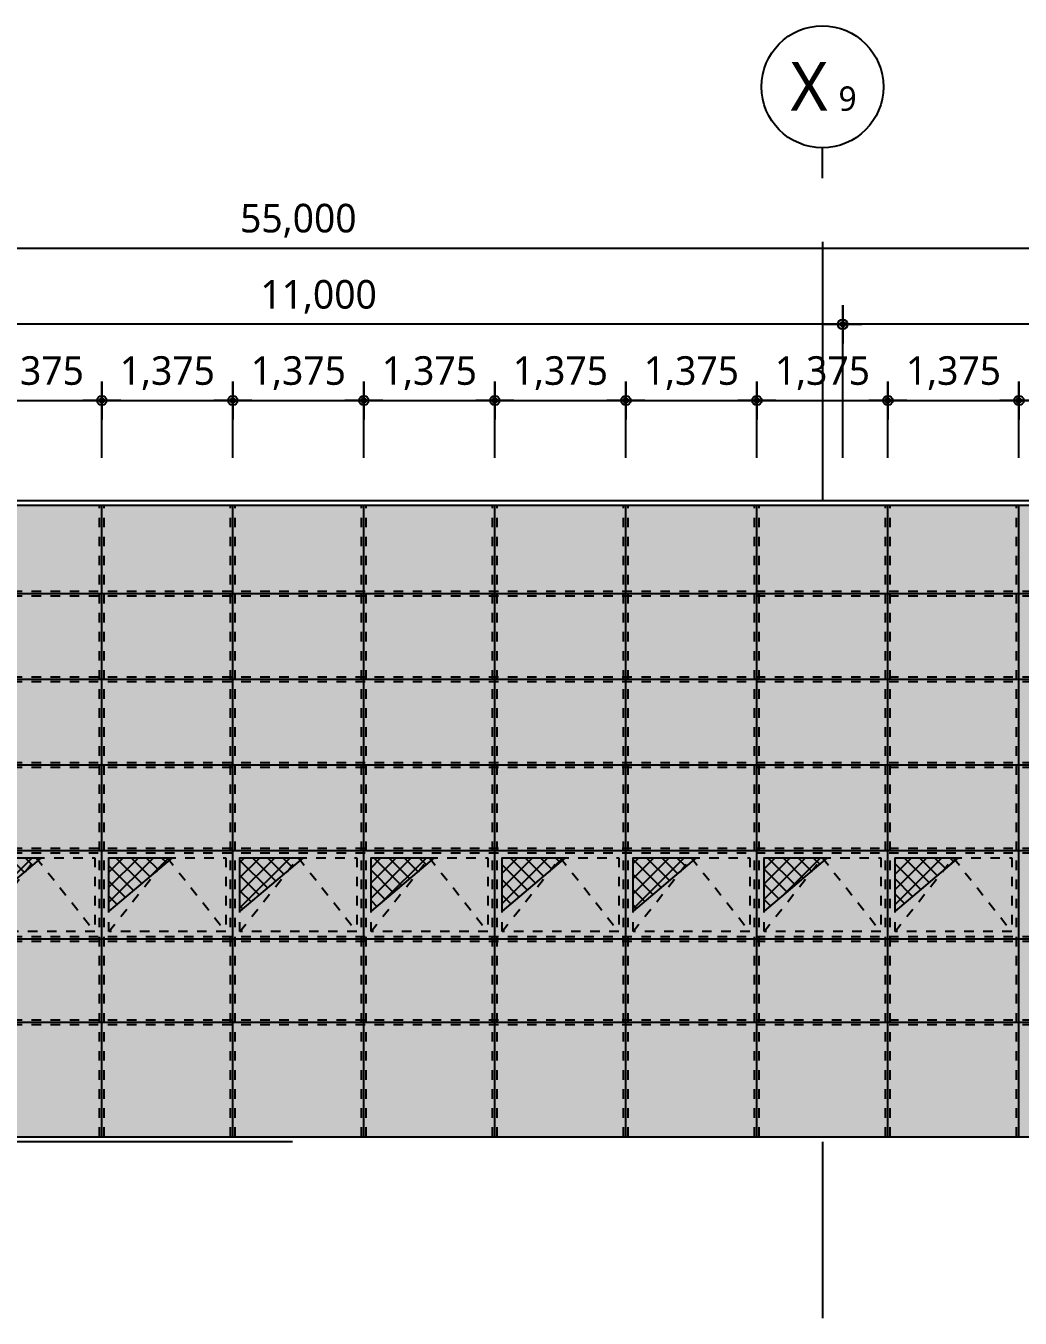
# Model space of a CAD drawing. Header units: millimetres. Extents: x 37653813 to 38677796, y 586285 to 874285.
# Drawn here: x 38635877 to 38646312, y 610018 to 623585 of the extents above; entities that cross this region are included whole.
import ezdxf
from ezdxf.enums import TextEntityAlignment as Align
from ezdxf.xclip import XClip

# ---------------------------------------------------------------- set-up
doc = ezdxf.new("R2010")
doc.units = ezdxf.units.MM
doc.header["$LTSCALE"] = 1000
doc.header["$MEASUREMENT"] = 0
doc.header["$XCLIPFRAME"] = 0
doc.header["$PDSIZE"] = -10
doc.linetypes.add('CENTER', pattern=[2, 1.25, -0.25, 0.25, -0.25])
doc.linetypes.add('HIDDEN', pattern=[2, 1, -1])
doc.layers.get('0').update_dxf_attribs({"linetype": 'CONTINUOUS'})
doc.layers.get('Defpoints').update_dxf_attribs({"color": 161, "linetype": 'CONTINUOUS'})
for name, color, linetype in [('CEN(ST)', 1, 'CENTER'), ('dim0', 7, 'CONTINUOUS'), ('hatch', 8, 'CONTINUOUS'), ('SYM(AXIS)', 7, 'CONTINUOUS'), ('TEXT(AXIS)', 2, 'CONTINUOUS'), ('WIN(커튼월)_외부', 4, 'CONTINUOUS'), ('WIN(커튼월_HID)_외부', 252, 'HIDDEN'), ('WIN_3(커튼월)_외부', 252, 'HIDDEN')]:
    doc.layers.add(name, color=color, linetype=linetype)
doc.layers.add('먹-WIN(커튼월)', color=7, linetype='CONTINUOUS', true_color=0xe0f2ff)
doc.styles.add('나눔바른고딕', font='NanumBarunGothic.ttf')
doc.dimstyles.new('A1-100', dxfattribs={"dimtxt": 3, "dimasz": 1, "dimexe": 2, "dimexo": 2, "dimgap": 1, "dimtad": 1, "dimdec": 0, "dimzin": 12, "dimdsep": 46, "dimlunit": 6, "dimtxsty": '나눔바른고딕', "dimblk1": 'DIMDOT', "dimblk2": 'DIMDOT', "dimsah": 1, "dimcen": -1, "dimdle": 2, "dimclrd": 256, "dimclre": 256, "dimclrt": 3, "dimadec": 0, "dimazin": 0, "dimtfac": 1, "dimtdec": 0, "dimtix": 1, "dimtmove": 2, "dimatfit": 3, "dimldrblk": 'DIMDOT', "dimfxl": 1, "dimtvp": 1, "dimtolj": 1, "dimtzin": 12, "dimlwd": -1, "dimlwe": -1, "dimarcsym": 0})

# ---------------------------------------------------------------- blocks, each defined once
blk = doc.blocks.new('DIMDOT')
at = {"linetype": 'Continuous'}
for p, q in [((0, -2), (0, 2)), ((-2, 0), (2, 0))]:
    blk.add_line(p, q, dxfattribs=at)
for radius in [0.5, 0.25]:
    blk.add_circle((0, 0), radius, dxfattribs=at)
blk = doc.blocks.new('*D298')
at = {"layer": 'Defpoints', "color": 0, "transparency": 16777216}
for p in [(38666236.51168856, 621251.6939037293), (38611236.51168855, 618851.693903728), (38666236.51168856, 618851.693903728)]:
    blk.add_point(p, dxfattribs=at)
at = {"layer": 'dim0', "transparency": 16777216}
for p, q in [((38611236.51168855, 619051.693903728), (38611236.51168855, 621451.6939037293)), ((38666236.51168856, 619051.693903728), (38666236.51168856, 621451.6939037293)), ((38611336.51168855, 621251.6939037293), (38666136.51168856, 621251.6939037293))]:
    blk.add_line(p, q, dxfattribs=at)
at = {"layer": 'dim0', "transparency": 16777216, "xscale": 100, "yscale": 100, "zscale": 100, "rotation": 180}
blk.add_blockref('DIMDOT', (38611236.51168855, 621251.6939037293), dxfattribs=at)
at = {"layer": 'dim0', "transparency": 16777216, "xscale": 100, "yscale": 100, "zscale": 100}
blk.add_blockref('DIMDOT', (38666236.51168856, 621251.6939037293), dxfattribs=at)
at = {"layer": 'dim0', "color": 3, "transparency": 16777216, "insert": (38638736.51168856, 621539.3499370164), "char_height": 300, "attachment_point": 5, "style": '나눔바른고딕'}
blk.add_mtext('\\A1;55,000', dxfattribs=at)
blk = doc.blocks.new('*D299')
at = {"layer": 'Defpoints', "color": 0, "transparency": 16777216}
for p in [(38633449.13594546, 620451.693903728), (38633449.13594546, 618851.6939037271), (38644449.13594546, 618851.6939037277)]:
    blk.add_point(p, dxfattribs=at)
at = {"layer": 'dim0', "transparency": 16777216}
for p, q in [((38633449.13594546, 619051.6939037271), (38633449.13594546, 620651.693903728)), ((38644449.13594546, 619051.6939037277), (38644449.13594546, 620651.693903728)), ((38644349.13594546, 620451.693903728), (38633549.13594546, 620451.693903728))]:
    blk.add_line(p, q, dxfattribs=at)
at = {"layer": 'dim0', "transparency": 16777216, "xscale": 100, "yscale": 100, "zscale": 100, "rotation": 180}
blk.add_blockref('DIMDOT', (38633449.13594546, 620451.693903728), dxfattribs=at)
at = {"layer": 'dim0', "transparency": 16777216, "xscale": 100, "yscale": 100, "zscale": 100}
blk.add_blockref('DIMDOT', (38644449.13594546, 620451.693903728), dxfattribs=at)
at = {"layer": 'dim0', "color": 3, "transparency": 16777216, "insert": (38638949.13594546, 620739.3499370151), "char_height": 300, "attachment_point": 5, "style": '나눔바른고딕'}
blk.add_mtext('\\A1;11,000', dxfattribs=at)
blk = doc.blocks.new('A$C2F20087E')
at = {"layer": 'SYM(AXIS)'}
blk.add_line((600.0000756429507, -3.89362685382e-05), (600.0000756434165, 299.9999610639643), dxfattribs=at)
blk.add_circle((600.0000756429507, 899.9999610637316), 600, dxfattribs=at)
blk = doc.blocks.new('*D301')
at = {"layer": 'Defpoints', "color": 0, "transparency": 16777216}
for p in [(38644449.13594546, 620451.693903728), (38644449.13594546, 618851.6939037271), (38655449.13594547, 618851.6939037277)]:
    blk.add_point(p, dxfattribs=at)
at = {"layer": 'dim0', "transparency": 16777216}
for p, q in [((38644449.13594546, 619051.6939037271), (38644449.13594546, 620651.693903728)), ((38655449.13594547, 619051.6939037277), (38655449.13594547, 620651.693903728)), ((38655349.13594547, 620451.693903728), (38644549.13594546, 620451.693903728))]:
    blk.add_line(p, q, dxfattribs=at)
at = {"layer": 'dim0', "transparency": 16777216, "xscale": 100, "yscale": 100, "zscale": 100, "rotation": 180}
blk.add_blockref('DIMDOT', (38644449.13594546, 620451.693903728), dxfattribs=at)
at = {"layer": 'dim0', "transparency": 16777216, "xscale": 100, "yscale": 100, "zscale": 100}
blk.add_blockref('DIMDOT', (38655449.13594547, 620451.693903728), dxfattribs=at)
at = {"layer": 'dim0', "color": 3, "transparency": 16777216, "insert": (38649949.13594547, 620739.3499370151), "char_height": 300, "attachment_point": 5, "style": '나눔바른고딕'}
blk.add_mtext('\\A1;11,000', dxfattribs=at)
blk = doc.blocks.new('A$C2DB153E7')
at = {"layer": 'hatch'}
h = blk.add_hatch(dxfattribs=at)
h.set_pattern_fill('_USER', color=252, scale=112.5, angle=45, double=1, pattern_type=0)
h.set_pattern_definition([(44.99999999999999, (-5906.3366872482, -13786.875), (-79.5495128834866, 79.5495128834866), []), (135, (-5906.3366872482, -13786.875), (-79.5495128834866, -79.5495128834866), [])])
h.paths.add_polyline_path([(662.5000000037253, 0), (-7.450580596923828e-09, -562.5), (-7.450580596923828e-09, 0)])
at = {"layer": 'hatch', "color": 252}
blk.add_lwpolyline([(662.5000000037253, 0), (-7.450580596923828e-09, -562.5), (-7.450580596923828e-09, 0)], close=True, dxfattribs=at)
blk = doc.blocks.new('A$C26893fde')
blk.add_wipeout([(8126.9086349383, 7189.999418636842), (174351.90863494674, 7189.999418636347), (174351.90863494674, 459.99941864199354), (8126.9086349383, 459.9994186424592)])
at = {"layer": '먹-WIN(커튼월)', "ltscale": 0.1}
h = blk.add_hatch(dxfattribs=at)
h.set_pattern_fill('DOTS', color=254, scale=3000)
h.set_pattern_definition([(0, (-37795372.13502173, -766752.4705113305), (93.75, 187.5), [0, -187.5])])
h.paths.add_polyline_path([(174301.9086349458, 7139.999418635969), (8176.9086349383, 7139.999418636435), (8176.9086349383, 4389.999418637832), (174301.9086349458, 4389.999418637366)])
h = blk.add_hatch(dxfattribs=at)
h.set_pattern_fill('DOTS', color=256, scale=3000)
h.set_pattern_definition([(0, (-37795372.13502173, -769452.4705113304), (93.75, 187.5), [0, -187.5])])
h.paths.add_polyline_path([(174301.9086349458, 4389.999418637482), (8176.9086349383, 4389.999418637948), (8176.9086349383, 1689.999418637948), (174301.9086349458, 1689.999418637482)])
h = blk.add_hatch(dxfattribs=at)
h.set_pattern_fill('DOTS', color=254, scale=3000)
h.set_pattern_definition([(0, (-37795372.13502173, -772202.4705113296), (93.75, 187.5), [0, -187.5])])
h.paths.add_polyline_path([(174301.9086349458, 1689.9994186369), (8176.9086349383, 1689.999418637366), (8176.9086349383, 509.9994186453987), (174301.9086349458, 509.999418644933)])
at = {"layer": 'WIN(커튼월)_외부', "ltscale": 1000}
for p, q in [((8126.9086349383, 7189.999418636551), (174351.9086349458, 7189.999418636085)), ((8126.9086349383, 7189.999418636551), (174351.9086349458, 7189.999418636085)), ((8176.9086349383, 7139.999418636551), (174301.9086349458, 7139.999418636085)), ((89239.4086349383, 509.999418644933), (89239.4086349383, 7139.999418636551)), ((90614.4086349383, 509.999418644933), (90614.4086349383, 7139.999418636551)), ((91989.4086349383, 509.999418644933), (91989.4086349383, 7139.999418636551)), ((93364.4086349383, 509.999418644933), (93364.4086349383, 7139.999418636551)), ((94739.4086349383, 509.999418644933), (94739.4086349383, 7139.999418636551)), ((96114.4086349383, 509.999418644933), (96114.4086349383, 7139.999418636551)), ((97489.4086349383, 509.999418644933), (97489.4086349383, 7139.999418636551)), ((98864.4086349383, 509.999418644933), (98864.4086349383, 7139.999418636551)), ((8176.9086349383, 6214.999418638414), (174251.9086349458, 6214.999418637948)), ((8176.9086349383, 6214.999418638414), (174251.9086349458, 6214.999418637948)), ((8176.9086349383, 6214.999418638414), (174251.9086349458, 6214.999418637948)), ((8176.9086349383, 6214.999418638414), (174251.9086349458, 6214.999418637948)), ((8176.9086349383, 5314.999418638414), (174251.9086349458, 5314.999418637948)), ((8176.9086349383, 5314.999418638414), (174251.9086349458, 5314.999418637948)), ((8176.9086349383, 5314.999418638414), (174251.9086349458, 5314.999418637948)), ((8176.9086349383, 5314.999418638414), (174251.9086349458, 5314.999418637948)), ((8176.9086349383, 4414.999418638414), (174251.9086349458, 4414.999418637948)), ((8176.9086349383, 4414.999418638414), (174251.9086349458, 4414.999418637948)), ((8176.9086349383, 4414.999418638414), (174251.9086349458, 4414.999418637948)), ((8176.9086349383, 4414.999418638414), (174251.9086349458, 4414.999418637948)), ((8176.9086349383, 3514.999418638414), (174251.9086349458, 3514.999418637948)), ((8176.9086349383, 2589.999418638414), (174251.9086349458, 2589.999418637948)), ((8176.9086349383, 1714.999418638414), (174251.9086349458, 1714.999418637948)), ((8126.9086349383, 459.9994186458644), (174351.9086349458, 459.9994186453987)), ((8176.9086349383, 509.999418644933), (174301.9086349458, 509.9994186453987))]:
    blk.add_line(p, q, dxfattribs=at)
at = {"layer": 'WIN(커튼월_HID)_외부', "ltscale": 0.1}
for p, q in [((89214.4086349383, 509.999418644933), (89214.4086349383, 7139.999418636551)), ((89264.4086349383, 509.999418644933), (89264.4086349383, 7139.999418636551)), ((90589.4086349383, 509.999418644933), (90589.4086349383, 7139.999418636551)), ((90639.4086349383, 509.999418644933), (90639.4086349383, 7139.999418636551)), ((91964.4086349383, 509.999418644933), (91964.4086349383, 7139.999418636551)), ((92014.4086349383, 509.999418644933), (92014.4086349383, 7139.999418636551)), ((93339.4086349383, 509.999418644933), (93339.4086349383, 7139.999418636551)), ((93389.4086349383, 509.999418644933), (93389.4086349383, 7139.999418636551)), ((94714.4086349383, 509.999418644933), (94714.4086349383, 7139.999418636551)), ((94764.4086349383, 509.999418644933), (94764.4086349383, 7139.999418636551)), ((96089.4086349383, 509.999418644933), (96089.4086349383, 7139.999418636551)), ((96139.4086349383, 509.999418644933), (96139.4086349383, 7139.999418636551)), ((97464.4086349383, 509.999418644933), (97464.4086349383, 7139.999418636551)), ((97514.4086349383, 509.999418644933), (97514.4086349383, 7139.999418636551)), ((98839.4086349383, 509.999418644933), (98839.4086349383, 7139.999418636551)), ((8171.9086349383, 6189.999418638414), (174246.9086349458, 6189.999418637017)), ((8176.9086349383, 6239.999418638414), (174251.9086349458, 6239.999418637948)), ((8176.9086349383, 5339.999418638414), (174251.9086349458, 5339.999418637948)), ((8171.9086349383, 5289.999418638414), (174246.9086349458, 5289.999418637017)), ((8171.9086349383, 4389.999418638414), (174246.9086349458, 4389.999418637017)), ((8176.9086349383, 4439.999418638414), (174251.9086349458, 4439.999418637948)), ((8176.9086349383, 3539.999418638414), (174251.9086349458, 3539.999418637948)), ((8176.9086349383, 3489.999418638414), (174251.9086349458, 3489.999418637017)), ((8176.9086349383, 2614.999418638414), (174251.9086349458, 2614.999418637948)), ((8176.9086349383, 2564.999418638414), (174251.9086349458, 2564.999418637017)), ((8176.9086349383, 1739.999418638414), (174251.9086349458, 1739.999418637948)), ((8176.9086349383, 1689.999418638414), (174251.9086349458, 1689.999418637017))]:
    blk.add_line(p, q, dxfattribs=at)
for points in [[(87939.4086349383, 3439.999418638414), (89164.4086349383, 3439.999418638414), (89164.4086349383, 2664.999418638414), (87939.4086349383, 2664.999418638414)], [(89314.4086349383, 3439.999418638414), (90539.4086349383, 3439.999418638414), (90539.4086349383, 2664.999418638414), (89314.4086349383, 2664.999418638414)], [(90689.4086349383, 3439.999418638414), (91914.4086349383, 3439.999418638414), (91914.4086349383, 2664.999418638414), (90689.4086349383, 2664.999418638414)], [(92064.4086349383, 3439.999418638414), (93289.4086349383, 3439.999418638414), (93289.4086349383, 2664.999418638414), (92064.4086349383, 2664.999418638414)], [(93439.4086349383, 3439.999418638414), (94664.4086349383, 3439.999418638414), (94664.4086349383, 2664.999418638414), (93439.4086349383, 2664.999418638414)], [(94814.4086349383, 3439.999418638414), (96039.4086349383, 3439.999418638414), (96039.4086349383, 2664.999418638414), (94814.4086349383, 2664.999418638414)], [(96189.4086349383, 3439.999418638414), (97414.4086349383, 3439.999418638414), (97414.4086349383, 2664.999418638414), (96189.4086349383, 2664.999418638414)], [(97564.4086349383, 3439.999418638414), (98789.4086349383, 3439.999418638414), (98789.4086349383, 2664.999418638414), (97564.4086349383, 2664.999418638414)]]:
    blk.add_lwpolyline(points, close=True, dxfattribs=at)
at = {"layer": 'WIN_3(커튼월)_외부', "ltscale": 0.1}
for points in [[(87939.4086349383, 2664.999418638414), (88551.9086349383, 3439.999418638414), (89164.4086349383, 2664.999418638414)], [(89314.4086349383, 2664.999418638414), (89926.9086349383, 3439.999418638414), (90539.4086349383, 2664.999418638414)], [(90689.4086349383, 2664.999418638414), (91301.9086349383, 3439.999418638414), (91914.4086349383, 2664.999418638414)], [(92064.4086349383, 2664.999418638414), (92676.9086349383, 3439.999418638414), (93289.4086349383, 2664.999418638414)], [(93439.4086349383, 2664.999418638414), (94051.9086349383, 3439.999418638414), (94664.4086349383, 2664.999418638414)], [(94814.4086349383, 2664.999418638414), (95426.9086349383, 3439.999418638414), (96039.4086349383, 2664.999418638414)], [(96189.4086349383, 2664.999418638414), (96801.9086349383, 3439.999418638414), (97414.4086349383, 2664.999418638414)], [(97564.4086349383, 2664.999418638414), (98176.9086349383, 3439.999418638414), (98789.4086349383, 2664.999418638414)]]:
    blk.add_lwpolyline(points, dxfattribs=at)
at = {"ltscale": 0.1}
for p in [(87939.40863494575, 3439.999418638414), (89314.40863494575, 3439.999418638414), (90689.40863494575, 3439.999418638414), (92064.40863494575, 3439.999418638414), (93439.40863494575, 3439.999418638414), (94814.40863494575, 3439.999418638414), (96189.40863494575, 3439.999418638414), (97564.40863494575, 3439.999418638414)]:
    blk.add_blockref('A$C2DB153E7', p, dxfattribs=at)
blk = doc.blocks.new('*D550')
at = {"layer": 'Defpoints', "color": 0, "transparency": 16777216}
for p in [(38636674.01168856, 619651.6939037273), (38635299.01168856, 618851.6939037273), (38636674.01168856, 618851.6939040055)]:
    blk.add_point(p, dxfattribs=at)
at = {"layer": 'dim0', "transparency": 16777216}
for p, q in [((38635299.01168856, 619051.6939037273), (38635299.01168856, 619851.6939037273)), ((38636674.01168856, 619051.6939040055), (38636674.01168856, 619851.6939037273)), ((38635399.01168856, 619651.6939037273), (38636574.01168856, 619651.6939037273))]:
    blk.add_line(p, q, dxfattribs=at)
at = {"layer": 'dim0', "transparency": 16777216, "xscale": 100, "yscale": 100, "zscale": 100, "rotation": 180}
blk.add_blockref('DIMDOT', (38635299.01168856, 619651.6939037273), dxfattribs=at)
at = {"layer": 'dim0', "transparency": 16777216, "xscale": 100, "yscale": 100, "zscale": 100}
blk.add_blockref('DIMDOT', (38636674.01168856, 619651.6939037273), dxfattribs=at)
at = {"layer": 'dim0', "color": 3, "transparency": 16777216, "insert": (38635986.51168856, 619939.5579813973), "char_height": 300, "attachment_point": 5, "style": '나눔바른고딕'}
blk.add_mtext('\\A1;1,375', dxfattribs=at)
blk = doc.blocks.new('*D551')
at = {"layer": 'Defpoints', "color": 0, "transparency": 16777216}
for p in [(38636674.01168856, 619651.6939037273), (38635299.01168856, 618851.6939037273), (38636674.01168856, 618851.6939040055)]:
    blk.add_point(p, dxfattribs=at)
at = {"layer": 'dim0', "transparency": 16777216}
for p, q in [((38635299.01168856, 619051.6939037273), (38635299.01168856, 619851.6939037273)), ((38636674.01168856, 619051.6939040055), (38636674.01168856, 619851.6939037273)), ((38635399.01168856, 619651.6939037273), (38636574.01168856, 619651.6939037273))]:
    blk.add_line(p, q, dxfattribs=at)
at = {"layer": 'dim0', "transparency": 16777216, "xscale": 100, "yscale": 100, "zscale": 100, "rotation": 180}
blk.add_blockref('DIMDOT', (38635299.01168856, 619651.6939037273), dxfattribs=at)
at = {"layer": 'dim0', "transparency": 16777216, "xscale": 100, "yscale": 100, "zscale": 100}
blk.add_blockref('DIMDOT', (38636674.01168856, 619651.6939037273), dxfattribs=at)
at = {"layer": 'dim0', "color": 3, "transparency": 16777216, "insert": (38635986.51168856, 619939.5579813973), "char_height": 300, "attachment_point": 5, "style": '나눔바른고딕'}
blk.add_mtext('\\A1;1,375', dxfattribs=at)
blk = doc.blocks.new('*D552')
at = {"layer": 'Defpoints', "color": 0, "transparency": 16777216}
for p in [(38638049.01168856, 619651.6939037273), (38636674.01168856, 618851.6939037273), (38638049.01168856, 618851.6939040055)]:
    blk.add_point(p, dxfattribs=at)
at = {"layer": 'dim0', "transparency": 16777216}
for p, q in [((38636674.01168856, 619051.6939037273), (38636674.01168856, 619851.6939037273)), ((38638049.01168856, 619051.6939040055), (38638049.01168856, 619851.6939037273)), ((38636774.01168856, 619651.6939037273), (38637949.01168856, 619651.6939037273))]:
    blk.add_line(p, q, dxfattribs=at)
at = {"layer": 'dim0', "transparency": 16777216, "xscale": 100, "yscale": 100, "zscale": 100, "rotation": 180}
blk.add_blockref('DIMDOT', (38636674.01168856, 619651.6939037273), dxfattribs=at)
at = {"layer": 'dim0', "transparency": 16777216, "xscale": 100, "yscale": 100, "zscale": 100}
blk.add_blockref('DIMDOT', (38638049.01168856, 619651.6939037273), dxfattribs=at)
at = {"layer": 'dim0', "color": 3, "transparency": 16777216, "insert": (38637361.51168856, 619939.5579813973), "char_height": 300, "attachment_point": 5, "style": '나눔바른고딕'}
blk.add_mtext('\\A1;1,375', dxfattribs=at)
blk = doc.blocks.new('*D553')
at = {"layer": 'Defpoints', "color": 0, "transparency": 16777216}
for p in [(38638049.01168856, 619651.6939037273), (38636674.01168856, 618851.6939037273), (38638049.01168856, 618851.6939040055)]:
    blk.add_point(p, dxfattribs=at)
at = {"layer": 'dim0', "transparency": 16777216}
for p, q in [((38636674.01168856, 619051.6939037273), (38636674.01168856, 619851.6939037273)), ((38638049.01168856, 619051.6939040055), (38638049.01168856, 619851.6939037273)), ((38636774.01168856, 619651.6939037273), (38637949.01168856, 619651.6939037273))]:
    blk.add_line(p, q, dxfattribs=at)
at = {"layer": 'dim0', "transparency": 16777216, "xscale": 100, "yscale": 100, "zscale": 100, "rotation": 180}
blk.add_blockref('DIMDOT', (38636674.01168856, 619651.6939037273), dxfattribs=at)
at = {"layer": 'dim0', "transparency": 16777216, "xscale": 100, "yscale": 100, "zscale": 100}
blk.add_blockref('DIMDOT', (38638049.01168856, 619651.6939037273), dxfattribs=at)
at = {"layer": 'dim0', "color": 3, "transparency": 16777216, "insert": (38637361.51168856, 619939.5579813973), "char_height": 300, "attachment_point": 5, "style": '나눔바른고딕'}
blk.add_mtext('\\A1;1,375', dxfattribs=at)
blk = doc.blocks.new('*D554')
at = {"layer": 'Defpoints', "color": 0, "transparency": 16777216}
for p in [(38639424.01168856, 619651.6939037273), (38638049.01168856, 618851.6939037273), (38639424.01168856, 618851.6939040055)]:
    blk.add_point(p, dxfattribs=at)
at = {"layer": 'dim0', "transparency": 16777216}
for p, q in [((38638049.01168856, 619051.6939037273), (38638049.01168856, 619851.6939037273)), ((38639424.01168856, 619051.6939040055), (38639424.01168856, 619851.6939037273)), ((38638149.01168856, 619651.6939037273), (38639324.01168856, 619651.6939037273))]:
    blk.add_line(p, q, dxfattribs=at)
at = {"layer": 'dim0', "transparency": 16777216, "xscale": 100, "yscale": 100, "zscale": 100, "rotation": 180}
blk.add_blockref('DIMDOT', (38638049.01168856, 619651.6939037273), dxfattribs=at)
at = {"layer": 'dim0', "transparency": 16777216, "xscale": 100, "yscale": 100, "zscale": 100}
blk.add_blockref('DIMDOT', (38639424.01168856, 619651.6939037273), dxfattribs=at)
at = {"layer": 'dim0', "color": 3, "transparency": 16777216, "insert": (38638736.51168856, 619939.5579813973), "char_height": 300, "attachment_point": 5, "style": '나눔바른고딕'}
blk.add_mtext('\\A1;1,375', dxfattribs=at)
blk = doc.blocks.new('*D555')
at = {"layer": 'Defpoints', "color": 0, "transparency": 16777216}
for p in [(38639424.01168856, 619651.6939037273), (38638049.01168856, 618851.6939037273), (38639424.01168856, 618851.6939040055)]:
    blk.add_point(p, dxfattribs=at)
at = {"layer": 'dim0', "transparency": 16777216}
for p, q in [((38638049.01168856, 619051.6939037273), (38638049.01168856, 619851.6939037273)), ((38639424.01168856, 619051.6939040055), (38639424.01168856, 619851.6939037273)), ((38638149.01168856, 619651.6939037273), (38639324.01168856, 619651.6939037273))]:
    blk.add_line(p, q, dxfattribs=at)
at = {"layer": 'dim0', "transparency": 16777216, "xscale": 100, "yscale": 100, "zscale": 100, "rotation": 180}
blk.add_blockref('DIMDOT', (38638049.01168856, 619651.6939037273), dxfattribs=at)
at = {"layer": 'dim0', "transparency": 16777216, "xscale": 100, "yscale": 100, "zscale": 100}
blk.add_blockref('DIMDOT', (38639424.01168856, 619651.6939037273), dxfattribs=at)
at = {"layer": 'dim0', "color": 3, "transparency": 16777216, "insert": (38638736.51168856, 619939.5579813973), "char_height": 300, "attachment_point": 5, "style": '나눔바른고딕'}
blk.add_mtext('\\A1;1,375', dxfattribs=at)
blk = doc.blocks.new('*D522')
at = {"layer": 'Defpoints', "color": 0, "transparency": 16777216}
for p in [(38640799.01168856, 619651.6939037273), (38639424.01168856, 618851.6939037273), (38640799.01168856, 618851.6939040055)]:
    blk.add_point(p, dxfattribs=at)
at = {"layer": 'dim0', "transparency": 16777216}
for p, q in [((38639424.01168856, 619051.6939037273), (38639424.01168856, 619851.6939037273)), ((38640799.01168856, 619051.6939040055), (38640799.01168856, 619851.6939037273)), ((38639524.01168856, 619651.6939037273), (38640699.01168856, 619651.6939037273))]:
    blk.add_line(p, q, dxfattribs=at)
at = {"layer": 'dim0', "transparency": 16777216, "xscale": 100, "yscale": 100, "zscale": 100, "rotation": 180}
blk.add_blockref('DIMDOT', (38639424.01168856, 619651.6939037273), dxfattribs=at)
at = {"layer": 'dim0', "transparency": 16777216, "xscale": 100, "yscale": 100, "zscale": 100}
blk.add_blockref('DIMDOT', (38640799.01168856, 619651.6939037273), dxfattribs=at)
at = {"layer": 'dim0', "color": 3, "transparency": 16777216, "insert": (38640111.51168856, 619939.5579813973), "char_height": 300, "attachment_point": 5, "style": '나눔바른고딕'}
blk.add_mtext('\\A1;1,375', dxfattribs=at)
blk = doc.blocks.new('*D523')
at = {"layer": 'Defpoints', "color": 0, "transparency": 16777216}
for p in [(38640799.01168856, 619651.6939037273), (38639424.01168856, 618851.6939037273), (38640799.01168856, 618851.6939040055)]:
    blk.add_point(p, dxfattribs=at)
at = {"layer": 'dim0', "transparency": 16777216}
for p, q in [((38639424.01168856, 619051.6939037273), (38639424.01168856, 619851.6939037273)), ((38640799.01168856, 619051.6939040055), (38640799.01168856, 619851.6939037273)), ((38639524.01168856, 619651.6939037273), (38640699.01168856, 619651.6939037273))]:
    blk.add_line(p, q, dxfattribs=at)
at = {"layer": 'dim0', "transparency": 16777216, "xscale": 100, "yscale": 100, "zscale": 100, "rotation": 180}
blk.add_blockref('DIMDOT', (38639424.01168856, 619651.6939037273), dxfattribs=at)
at = {"layer": 'dim0', "transparency": 16777216, "xscale": 100, "yscale": 100, "zscale": 100}
blk.add_blockref('DIMDOT', (38640799.01168856, 619651.6939037273), dxfattribs=at)
at = {"layer": 'dim0', "color": 3, "transparency": 16777216, "insert": (38640111.51168856, 619939.5579813973), "char_height": 300, "attachment_point": 5, "style": '나눔바른고딕'}
blk.add_mtext('\\A1;1,375', dxfattribs=at)
blk = doc.blocks.new('*D524')
at = {"layer": 'Defpoints', "color": 0, "transparency": 16777216}
for p in [(38642174.01168856, 619651.6939037273), (38640799.01168856, 618851.6939037273), (38642174.01168856, 618851.6939040055)]:
    blk.add_point(p, dxfattribs=at)
at = {"layer": 'dim0', "transparency": 16777216}
for p, q in [((38640799.01168856, 619051.6939037273), (38640799.01168856, 619851.6939037273)), ((38642174.01168856, 619051.6939040055), (38642174.01168856, 619851.6939037273)), ((38640899.01168856, 619651.6939037273), (38642074.01168856, 619651.6939037273))]:
    blk.add_line(p, q, dxfattribs=at)
at = {"layer": 'dim0', "transparency": 16777216, "xscale": 100, "yscale": 100, "zscale": 100, "rotation": 180}
blk.add_blockref('DIMDOT', (38640799.01168856, 619651.6939037273), dxfattribs=at)
at = {"layer": 'dim0', "transparency": 16777216, "xscale": 100, "yscale": 100, "zscale": 100}
blk.add_blockref('DIMDOT', (38642174.01168856, 619651.6939037273), dxfattribs=at)
at = {"layer": 'dim0', "color": 3, "transparency": 16777216, "insert": (38641486.51168856, 619939.5579813973), "char_height": 300, "attachment_point": 5, "style": '나눔바른고딕'}
blk.add_mtext('\\A1;1,375', dxfattribs=at)
blk = doc.blocks.new('*D525')
at = {"layer": 'Defpoints', "color": 0, "transparency": 16777216}
for p in [(38642174.01168856, 619651.6939037273), (38640799.01168856, 618851.6939037273), (38642174.01168856, 618851.6939040055)]:
    blk.add_point(p, dxfattribs=at)
at = {"layer": 'dim0', "transparency": 16777216}
for p, q in [((38640799.01168856, 619051.6939037273), (38640799.01168856, 619851.6939037273)), ((38642174.01168856, 619051.6939040055), (38642174.01168856, 619851.6939037273)), ((38640899.01168856, 619651.6939037273), (38642074.01168856, 619651.6939037273))]:
    blk.add_line(p, q, dxfattribs=at)
at = {"layer": 'dim0', "transparency": 16777216, "xscale": 100, "yscale": 100, "zscale": 100, "rotation": 180}
blk.add_blockref('DIMDOT', (38640799.01168856, 619651.6939037273), dxfattribs=at)
at = {"layer": 'dim0', "transparency": 16777216, "xscale": 100, "yscale": 100, "zscale": 100}
blk.add_blockref('DIMDOT', (38642174.01168856, 619651.6939037273), dxfattribs=at)
at = {"layer": 'dim0', "color": 3, "transparency": 16777216, "insert": (38641486.51168856, 619939.5579813973), "char_height": 300, "attachment_point": 5, "style": '나눔바른고딕'}
blk.add_mtext('\\A1;1,375', dxfattribs=at)
blk = doc.blocks.new('*D526')
at = {"layer": 'Defpoints', "color": 0, "transparency": 16777216}
for p in [(38643549.01168856, 619651.6939037273), (38642174.01168856, 618851.6939037273), (38643549.01168856, 618851.6939040055)]:
    blk.add_point(p, dxfattribs=at)
at = {"layer": 'dim0', "transparency": 16777216}
for p, q in [((38642174.01168856, 619051.6939037273), (38642174.01168856, 619851.6939037273)), ((38643549.01168856, 619051.6939040055), (38643549.01168856, 619851.6939037273)), ((38642274.01168856, 619651.6939037273), (38643449.01168856, 619651.6939037273))]:
    blk.add_line(p, q, dxfattribs=at)
at = {"layer": 'dim0', "transparency": 16777216, "xscale": 100, "yscale": 100, "zscale": 100, "rotation": 180}
blk.add_blockref('DIMDOT', (38642174.01168856, 619651.6939037273), dxfattribs=at)
at = {"layer": 'dim0', "transparency": 16777216, "xscale": 100, "yscale": 100, "zscale": 100}
blk.add_blockref('DIMDOT', (38643549.01168856, 619651.6939037273), dxfattribs=at)
at = {"layer": 'dim0', "color": 3, "transparency": 16777216, "insert": (38642861.51168856, 619939.5579813973), "char_height": 300, "attachment_point": 5, "style": '나눔바른고딕'}
blk.add_mtext('\\A1;1,375', dxfattribs=at)
blk = doc.blocks.new('*D527')
at = {"layer": 'Defpoints', "color": 0, "transparency": 16777216}
for p in [(38643549.01168856, 619651.6939037273), (38642174.01168856, 618851.6939037273), (38643549.01168856, 618851.6939040055)]:
    blk.add_point(p, dxfattribs=at)
at = {"layer": 'dim0', "transparency": 16777216}
for p, q in [((38642174.01168856, 619051.6939037273), (38642174.01168856, 619851.6939037273)), ((38643549.01168856, 619051.6939040055), (38643549.01168856, 619851.6939037273)), ((38642274.01168856, 619651.6939037273), (38643449.01168856, 619651.6939037273))]:
    blk.add_line(p, q, dxfattribs=at)
at = {"layer": 'dim0', "transparency": 16777216, "xscale": 100, "yscale": 100, "zscale": 100, "rotation": 180}
blk.add_blockref('DIMDOT', (38642174.01168856, 619651.6939037273), dxfattribs=at)
at = {"layer": 'dim0', "transparency": 16777216, "xscale": 100, "yscale": 100, "zscale": 100}
blk.add_blockref('DIMDOT', (38643549.01168856, 619651.6939037273), dxfattribs=at)
at = {"layer": 'dim0', "color": 3, "transparency": 16777216, "insert": (38642861.51168856, 619939.5579813973), "char_height": 300, "attachment_point": 5, "style": '나눔바른고딕'}
blk.add_mtext('\\A1;1,375', dxfattribs=at)
blk = doc.blocks.new('*D528')
at = {"layer": 'Defpoints', "color": 0, "transparency": 16777216}
for p in [(38644924.01168856, 619651.6939037273), (38643549.01168856, 618851.6939037273), (38644924.01168856, 618851.6939040055)]:
    blk.add_point(p, dxfattribs=at)
at = {"layer": 'dim0', "transparency": 16777216}
for p, q in [((38643549.01168856, 619051.6939037273), (38643549.01168856, 619851.6939037273)), ((38644924.01168856, 619051.6939040055), (38644924.01168856, 619851.6939037273)), ((38643649.01168856, 619651.6939037273), (38644824.01168856, 619651.6939037273))]:
    blk.add_line(p, q, dxfattribs=at)
at = {"layer": 'dim0', "transparency": 16777216, "xscale": 100, "yscale": 100, "zscale": 100, "rotation": 180}
blk.add_blockref('DIMDOT', (38643549.01168856, 619651.6939037273), dxfattribs=at)
at = {"layer": 'dim0', "transparency": 16777216, "xscale": 100, "yscale": 100, "zscale": 100}
blk.add_blockref('DIMDOT', (38644924.01168856, 619651.6939037273), dxfattribs=at)
at = {"layer": 'dim0', "color": 3, "transparency": 16777216, "insert": (38644236.51168856, 619939.5579813973), "char_height": 300, "attachment_point": 5, "style": '나눔바른고딕'}
blk.add_mtext('\\A1;1,375', dxfattribs=at)
blk = doc.blocks.new('*D529')
at = {"layer": 'Defpoints', "color": 0, "transparency": 16777216}
for p in [(38644924.01168856, 619651.6939037273), (38643549.01168856, 618851.6939037273), (38644924.01168856, 618851.6939040055)]:
    blk.add_point(p, dxfattribs=at)
at = {"layer": 'dim0', "transparency": 16777216}
for p, q in [((38643549.01168856, 619051.6939037273), (38643549.01168856, 619851.6939037273)), ((38644924.01168856, 619051.6939040055), (38644924.01168856, 619851.6939037273)), ((38643649.01168856, 619651.6939037273), (38644824.01168856, 619651.6939037273))]:
    blk.add_line(p, q, dxfattribs=at)
at = {"layer": 'dim0', "transparency": 16777216, "xscale": 100, "yscale": 100, "zscale": 100, "rotation": 180}
blk.add_blockref('DIMDOT', (38643549.01168856, 619651.6939037273), dxfattribs=at)
at = {"layer": 'dim0', "transparency": 16777216, "xscale": 100, "yscale": 100, "zscale": 100}
blk.add_blockref('DIMDOT', (38644924.01168856, 619651.6939037273), dxfattribs=at)
at = {"layer": 'dim0', "color": 3, "transparency": 16777216, "insert": (38644236.51168856, 619939.5579813973), "char_height": 300, "attachment_point": 5, "style": '나눔바른고딕'}
blk.add_mtext('\\A1;1,375', dxfattribs=at)
blk = doc.blocks.new('*D530')
at = {"layer": 'Defpoints', "color": 0, "transparency": 16777216}
for p in [(38646299.01168856, 619651.6939037273), (38644924.01168856, 618851.6939037273), (38646299.01168856, 618851.6939040055)]:
    blk.add_point(p, dxfattribs=at)
at = {"layer": 'dim0', "transparency": 16777216}
for p, q in [((38644924.01168856, 619051.6939037273), (38644924.01168856, 619851.6939037273)), ((38646299.01168856, 619051.6939040055), (38646299.01168856, 619851.6939037273)), ((38645024.01168856, 619651.6939037273), (38646199.01168856, 619651.6939037273))]:
    blk.add_line(p, q, dxfattribs=at)
at = {"layer": 'dim0', "transparency": 16777216, "xscale": 100, "yscale": 100, "zscale": 100, "rotation": 180}
blk.add_blockref('DIMDOT', (38644924.01168856, 619651.6939037273), dxfattribs=at)
at = {"layer": 'dim0', "transparency": 16777216, "xscale": 100, "yscale": 100, "zscale": 100}
blk.add_blockref('DIMDOT', (38646299.01168856, 619651.6939037273), dxfattribs=at)
at = {"layer": 'dim0', "color": 3, "transparency": 16777216, "insert": (38645611.51168856, 619939.5579813973), "char_height": 300, "attachment_point": 5, "style": '나눔바른고딕'}
blk.add_mtext('\\A1;1,375', dxfattribs=at)
blk = doc.blocks.new('*D531')
at = {"layer": 'Defpoints', "color": 0, "transparency": 16777216}
for p in [(38646299.01168856, 619651.6939037273), (38644924.01168856, 618851.6939037273), (38646299.01168856, 618851.6939040055)]:
    blk.add_point(p, dxfattribs=at)
at = {"layer": 'dim0', "transparency": 16777216}
for p, q in [((38644924.01168856, 619051.6939037273), (38644924.01168856, 619851.6939037273)), ((38646299.01168856, 619051.6939040055), (38646299.01168856, 619851.6939037273)), ((38645024.01168856, 619651.6939037273), (38646199.01168856, 619651.6939037273))]:
    blk.add_line(p, q, dxfattribs=at)
at = {"layer": 'dim0', "transparency": 16777216, "xscale": 100, "yscale": 100, "zscale": 100, "rotation": 180}
blk.add_blockref('DIMDOT', (38644924.01168856, 619651.6939037273), dxfattribs=at)
at = {"layer": 'dim0', "transparency": 16777216, "xscale": 100, "yscale": 100, "zscale": 100}
blk.add_blockref('DIMDOT', (38646299.01168856, 619651.6939037273), dxfattribs=at)
at = {"layer": 'dim0', "color": 3, "transparency": 16777216, "insert": (38645611.51168856, 619939.5579813973), "char_height": 300, "attachment_point": 5, "style": '나눔바른고딕'}
blk.add_mtext('\\A1;1,375', dxfattribs=at)
blk = doc.blocks.new('*D490')
at = {"layer": 'Defpoints', "color": 0, "transparency": 16777216}
for p in [(38647674.01168856, 619651.6939037273), (38646299.01168856, 618851.6939037273), (38647674.01168856, 618851.6939040055)]:
    blk.add_point(p, dxfattribs=at)
at = {"layer": 'dim0', "transparency": 16777216}
for p, q in [((38646299.01168856, 619051.6939037273), (38646299.01168856, 619851.6939037273)), ((38647674.01168856, 619051.6939040055), (38647674.01168856, 619851.6939037273)), ((38646399.01168856, 619651.6939037273), (38647574.01168856, 619651.6939037273))]:
    blk.add_line(p, q, dxfattribs=at)
at = {"layer": 'dim0', "transparency": 16777216, "xscale": 100, "yscale": 100, "zscale": 100, "rotation": 180}
blk.add_blockref('DIMDOT', (38646299.01168856, 619651.6939037273), dxfattribs=at)
at = {"layer": 'dim0', "transparency": 16777216, "xscale": 100, "yscale": 100, "zscale": 100}
blk.add_blockref('DIMDOT', (38647674.01168856, 619651.6939037273), dxfattribs=at)
at = {"layer": 'dim0', "color": 3, "transparency": 16777216, "insert": (38646986.51168856, 619939.5579813973), "char_height": 300, "attachment_point": 5, "style": '나눔바른고딕'}
blk.add_mtext('\\A1;1,375', dxfattribs=at)
blk = doc.blocks.new('*D491')
at = {"layer": 'Defpoints', "color": 0, "transparency": 16777216}
for p in [(38647674.01168856, 619651.6939037273), (38646299.01168856, 618851.6939037273), (38647674.01168856, 618851.6939040055)]:
    blk.add_point(p, dxfattribs=at)
at = {"layer": 'dim0', "transparency": 16777216}
for p, q in [((38646299.01168856, 619051.6939037273), (38646299.01168856, 619851.6939037273)), ((38647674.01168856, 619051.6939040055), (38647674.01168856, 619851.6939037273)), ((38646399.01168856, 619651.6939037273), (38647574.01168856, 619651.6939037273))]:
    blk.add_line(p, q, dxfattribs=at)
at = {"layer": 'dim0', "transparency": 16777216, "xscale": 100, "yscale": 100, "zscale": 100, "rotation": 180}
blk.add_blockref('DIMDOT', (38646299.01168856, 619651.6939037273), dxfattribs=at)
at = {"layer": 'dim0', "transparency": 16777216, "xscale": 100, "yscale": 100, "zscale": 100}
blk.add_blockref('DIMDOT', (38647674.01168856, 619651.6939037273), dxfattribs=at)
at = {"layer": 'dim0', "color": 3, "transparency": 16777216, "insert": (38646986.51168856, 619939.5579813973), "char_height": 300, "attachment_point": 5, "style": '나눔바른고딕'}
blk.add_mtext('\\A1;1,375', dxfattribs=at)

msp = doc.modelspace()

# ---------------------------------------------------------------- linework, layer by layer
at = {"layer": 'CEN(ST)'}
for points in [[(38644236.51168855, 621318.3605703764), (38644236.51168855, 610018.3605703898)], [(38644236.51168856, 620451.693903728), (38644236.51168856, 610018.3605703932)]]:
    msp.add_lwpolyline(points, dxfattribs=at)

# ---------------------------------------------------------------- block references
at = {"xscale": 1.066666666666667, "yscale": 1.066666666666667, "zscale": 1.066666666666667}
msp.add_blockref('A$C2F20087E', (38643596.51160787, 621985.0272785763), dxfattribs=at)

# ---------------------------------------------------------------- texts
at = {"layer": 'TEXT(AXIS)', "style": '나눔바른고딕'}
for s, height, p in [('X', 512, (38644096.09368306, 622949.2770520911)), ('9', 256, (38644500.60979047, 622821.2993697172))]:
    msp.add_text(s, height=height, dxfattribs=at).set_placement(p, align=Align.MIDDLE)

# ---------------------------------------------------------------- dimensions: what is measured, and where the dimension line sits
at = {"layer": 'dim0'}
for base, p1, p2, picture, middle in [((38666236.51168856, 621251.6939037293), (38611236.51168855, 618851.693903728), (38666236.51168856, 618851.693903728), '*D298', (38638736.51168856, 621539.3499370164)), ((38636674.01168856, 619651.6939037273), (38635299.01168856, 618851.6939037273), (38636674.01168856, 618851.6939040055), '*D550', (38635986.51168856, 619939.5579813973)), ((38636674.01168856, 619651.6939037273), (38635299.01168856, 618851.6939037273), (38636674.01168856, 618851.6939040055), '*D551', (38635986.51168856, 619939.5579813973)), ((38638049.01168856, 619651.6939037273), (38636674.01168856, 618851.6939037273), (38638049.01168856, 618851.6939040055), '*D552', (38637361.51168856, 619939.5579813973)), ((38638049.01168856, 619651.6939037273), (38636674.01168856, 618851.6939037273), (38638049.01168856, 618851.6939040055), '*D553', (38637361.51168856, 619939.5579813973)), ((38639424.01168856, 619651.6939037273), (38638049.01168856, 618851.6939037273), (38639424.01168856, 618851.6939040055), '*D554', (38638736.51168856, 619939.5579813973)), ((38639424.01168856, 619651.6939037273), (38638049.01168856, 618851.6939037273), (38639424.01168856, 618851.6939040055), '*D555', (38638736.51168856, 619939.5579813973)), ((38640799.01168856, 619651.6939037273), (38639424.01168856, 618851.6939037273), (38640799.01168856, 618851.6939040055), '*D522', (38640111.51168856, 619939.5579813973)), ((38640799.01168856, 619651.6939037273), (38639424.01168856, 618851.6939037273), (38640799.01168856, 618851.6939040055), '*D523', (38640111.51168856, 619939.5579813973)), ((38642174.01168856, 619651.6939037273), (38640799.01168856, 618851.6939037273), (38642174.01168856, 618851.6939040055), '*D524', (38641486.51168856, 619939.5579813973)), ((38642174.01168856, 619651.6939037273), (38640799.01168856, 618851.6939037273), (38642174.01168856, 618851.6939040055), '*D525', (38641486.51168856, 619939.5579813973)), ((38643549.01168856, 619651.6939037273), (38642174.01168856, 618851.6939037273), (38643549.01168856, 618851.6939040055), '*D526', (38642861.51168856, 619939.5579813973)), ((38643549.01168856, 619651.6939037273), (38642174.01168856, 618851.6939037273), (38643549.01168856, 618851.6939040055), '*D527', (38642861.51168856, 619939.5579813973)), ((38644924.01168856, 619651.6939037273), (38643549.01168856, 618851.6939037273), (38644924.01168856, 618851.6939040055), '*D528', (38644236.51168856, 619939.5579813973)), ((38644924.01168856, 619651.6939037273), (38643549.01168856, 618851.6939037273), (38644924.01168856, 618851.6939040055), '*D529', (38644236.51168856, 619939.5579813973)), ((38646299.01168856, 619651.6939037273), (38644924.01168856, 618851.6939037273), (38646299.01168856, 618851.6939040055), '*D530', (38645611.51168856, 619939.5579813973)), ((38646299.01168856, 619651.6939037273), (38644924.01168856, 618851.6939037273), (38646299.01168856, 618851.6939040055), '*D531', (38645611.51168856, 619939.5579813973)), ((38647674.01168856, 619651.6939037273), (38646299.01168856, 618851.6939037273), (38647674.01168856, 618851.6939040055), '*D490', (38646986.51168856, 619939.5579813973)), ((38647674.01168856, 619651.6939037273), (38646299.01168856, 618851.6939037273), (38647674.01168856, 618851.6939040055), '*D491', (38646986.51168856, 619939.5579813973))]:
    dim = msp.add_linear_dim(base=base, p1=p1, p2=p2, dimstyle='A1-100', override={"dimscale": 100}, dxfattribs=at)
    dim.commit()
    dim.dimension.update_dxf_attribs({"geometry": picture, "text_midpoint": middle})
for base, p1, p2, picture, middle in [((38633449.13594546, 620451.693903728), (38644449.13594546, 618851.6939037277), (38633449.13594546, 618851.6939037271), '*D299', (38638949.13594546, 620739.3499370151)), ((38644449.13594546, 620451.693903728), (38655449.13594547, 618851.6939037277), (38644449.13594546, 618851.6939037271), '*D301', (38649949.13594547, 620739.3499370151))]:
    dim = msp.add_linear_dim(base=base, p1=p1, p2=p2, angle=180, dimstyle='A1-100', override={"dimscale": 100}, dxfattribs=at)
    dim.commit()
    dim.dimension.update_dxf_attribs({"geometry": picture, "text_midpoint": middle})

# ---------------------------------------------------------------- next in the draw order: block references
at = {"ltscale": 0.1}
ref = msp.add_blockref('A$C26893fde', (38547434.60305362, 611411.6944851042), dxfattribs=at)
XClip(ref).set_block_clipping_path([(62901.9086349383, 459.9994186456315), (119801.90863494575, 7709.999418645864)])

doc.saveas('drawing.dxf')
